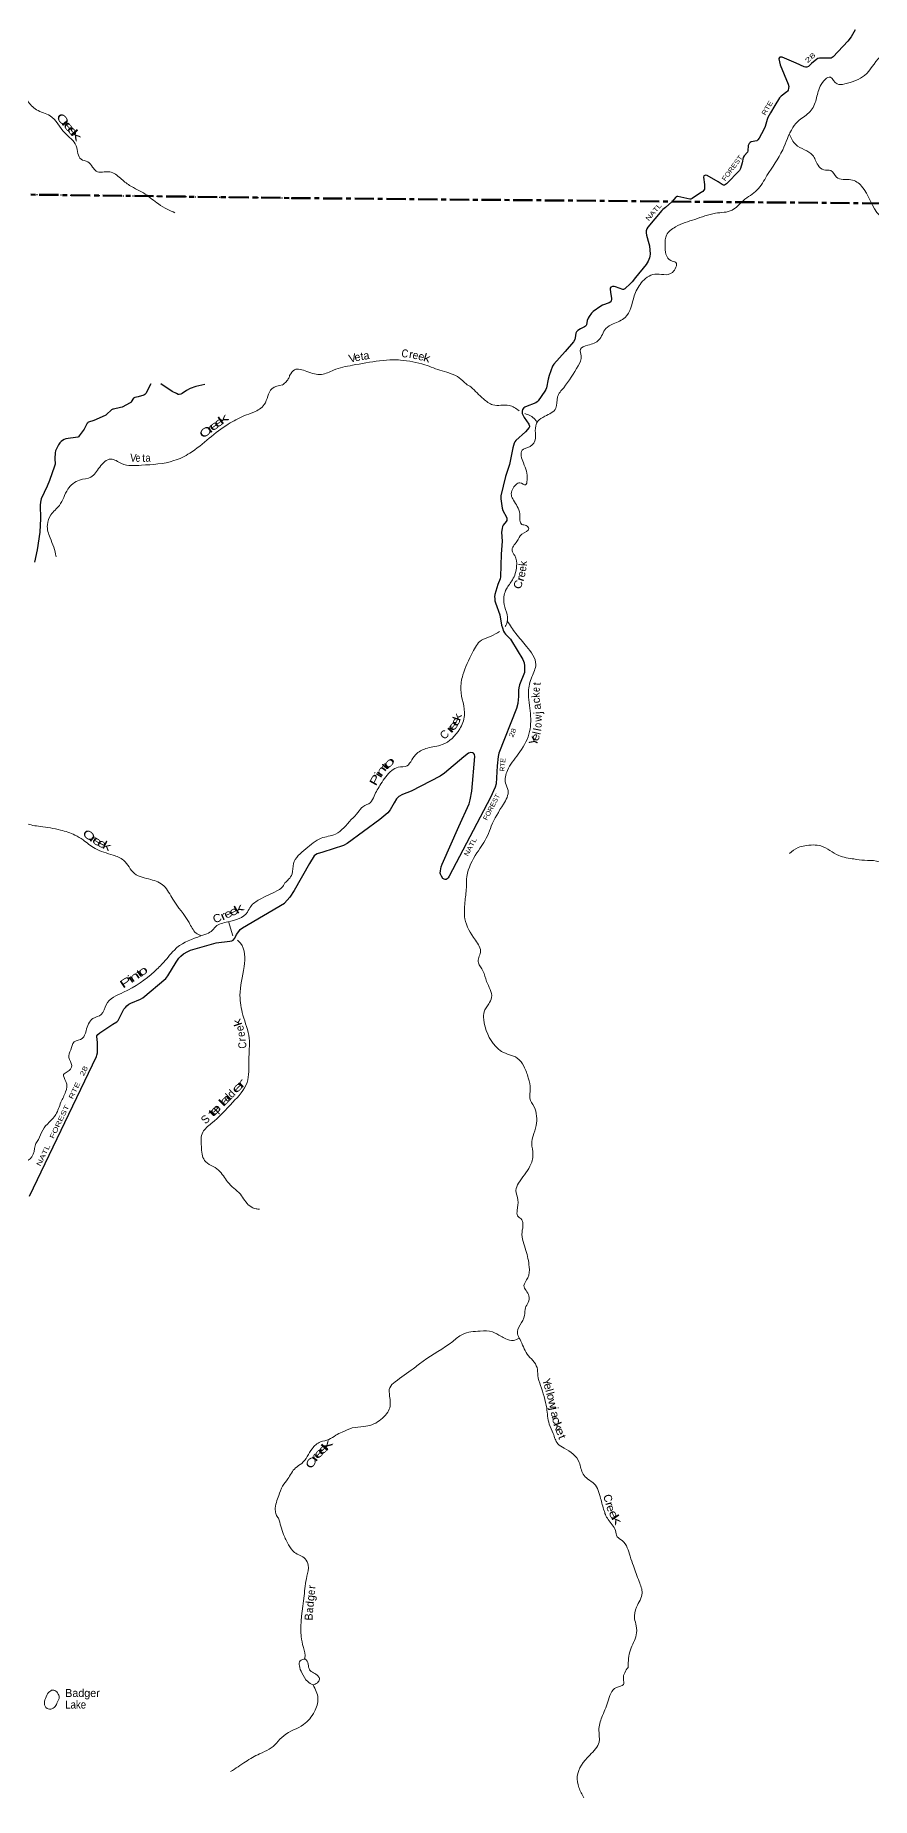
# Model space of a CAD drawing. Header units: feet. Extents: x -254670 to 6, y -549186 to -364975.
# Drawn here: x -227868 to -206975, y -446326 to -402279 of the extents above; entities that cross this region are included whole.
import ezdxf
from ezdxf.enums import TextEntityAlignment as Align

# ---------------------------------------------------------------- set-up
doc = ezdxf.new("R2010")
doc.units = ezdxf.units.FT
doc.header["$LTSCALE"] = 80
doc.linetypes.add('DOTTED', pattern=[1.5, 0.3, -1.2])
doc.linetypes.add('LONG_DASH_SHORT_DASH', pattern=[9.9, 6, -1.2, 1.5, -1.2])
for name, color, linetype, lineweight in [('11', 7, 'LONG_DASH_SHORT_DASH', 60), ('29', 7, 'Continuous', 25), ('39', 7, 'Continuous', 13), ('6', 7, 'DOTTED', 25)]:
    doc.layers.add(name, color=color, linetype=linetype, lineweight=lineweight)
doc.layers.add('30', color=7, linetype='Continuous')
doc.layers.add('41', color=7, linetype='Continuous')

msp = doc.modelspace()

# ---------------------------------------------------------------- linework, layer by layer
at = {"layer": '11'}
for p, q in [((-253108.73, -405930.02), (-221469.26, -406347.65)), ((-221472.06, -406347.62), (-189834, -406634.91))]:
    msp.add_line(p, q, dxfattribs=at)
at = {"layer": '29'}
for points in [[(-207388.92, -402142.11), (-207487.95, -402322.28), (-207574.11, -402427.14), (-207935.85, -402817.77), (-207959.48, -402838.04), (-207990.87, -402849.28), (-208282.47, -402853.8), (-208317.36, -402860.56), (-208345.54, -402876.5), (-208475.92, -402983.83), (-208557.07, -403056.5), (-208596.46, -403076.77), (-208628.24, -403076.93), (-208666.23, -403070.01), (-208862.33, -402978.67), (-209208.67, -402829.03), (-209240.55, -402825.05), (-209267.19, -402829.03), (-209280.7, -402838.04), (-209294.2, -402856.06), (-209295.53, -402868.76), (-209259.42, -403015.58), (-209063.17, -403502.94), (-209048.87, -403556.49), (-209051.12, -403603.78), (-209062.37, -403653.33), (-209079.25, -403675.86), (-209097.26, -403693.87), (-209234.55, -403797.47), (-209275.42, -403842.44), (-209394.95, -404034.16), (-209504.65, -404214.13), (-209536.16, -404277.19), (-209566.54, -404331.24), (-209585.18, -404381.87), (-209634.03, -404558.11), (-209667.83, -404635.29), (-209725.23, -404740.03), (-209789.37, -404851.5), (-209816.38, -404889.78), (-209844.5, -404913.69), (-209988.57, -404946.09), (-210015.58, -404959.6), (-210038.73, -404982.36), (-210058.34, -405031.67), (-210067.35, -405164.55), (-210082.22, -405204.81), (-210164.13, -405288.42), (-210186.7, -405330.42), (-210214.87, -405468.69), (-210251.91, -405610.48), (-210258.67, -405628.5), (-210282.09, -405662.84), (-210606.42, -405993.35), (-210631.35, -406011.27), (-210651.43, -406022.63), (-210673.94, -406024.88), (-210709.85, -406010.63), (-210807.48, -405941.59), (-211084.98, -405782.76), (-211115.1, -405777.14), (-211139.86, -405781.65), (-211166.87, -405795.16), (-211178.15, -405822.15), (-211152.7, -406011.03), (-211148.86, -406108.22), (-211154.48, -406126.23), (-211164.8, -406151.44), (-211196.13, -406182.54), (-211278.7, -406232.81), (-211460.59, -406358.21), (-211494.36, -406373.97), (-211503.93, -406376.23), (-211516.28, -406375.4), (-211819.04, -406310.91), (-211833.67, -406309.79), (-211847.17, -406310.91), (-211859.55, -406316.54), (-211865.18, -406322.17), (-211970.1, -406437.94), (-212128.98, -406581.28)], [(-212128.98, -406581.28), (-212192.11, -406634.1), (-212214.85, -406658.75), (-212571.14, -407075.37), (-212593.88, -407117.2), (-212607.38, -407169), (-212611.88, -407220.8), (-212602.19, -407273.83), (-212538.86, -407487.12), (-212526.92, -407543.99), (-212513.42, -407748.94), (-212517.92, -407796.24), (-212529.89, -407840.46), (-212562.94, -407924.61), (-212612.81, -408006.39), (-212879.2, -408331.4), (-212957.95, -408442.62), (-213000.21, -408486.98), (-213138.01, -408618.29), (-213171.77, -408636.3), (-213191.59, -408635.97), (-213377.72, -408562.19)], [(-213377.72, -408562.19), (-213409.23, -408557.48), (-213447.49, -408561.98), (-213488.01, -408577.75), (-213507.06, -408597.27), (-213508.26, -408622.79), (-213502.45, -408695.66), (-213476.59, -408856.45), (-213476.75, -408886.3), (-213483.5, -408915.58), (-213508.26, -408947.11), (-213532.51, -408964.39), (-213698.45, -409025.26), (-213740.1, -409048.46), (-213929.16, -409181.34), (-213977.13, -409225.72), (-214034.95, -409309.71), (-214059.71, -409352.5), (-214082.42, -409407.52), (-214103.6, -409516.91), (-214108.1, -409532.68), (-214120.71, -409549.73), (-214148.61, -409568.71), (-214250.49, -409614.91), (-214312.92, -409661.05), (-214346.68, -409692.58), (-214366.87, -409728.37), (-214380.45, -409836.72), (-214391.7, -409886.27), (-214420.21, -409936.69), (-214629.14, -410185.9), (-214918.39, -410498.87), (-214950.48, -410552.61), (-215028.3, -410782.81), (-215057.84, -410876.91), (-215100.33, -411086.38)], [(-224985.32, -410991.83), (-225107.57, -411231.09), (-225114.67, -411242.14), (-225134.37, -411257.91), (-225156.99, -411272.72), (-225299.96, -411317.8), (-225382.31, -411334.11), (-225399.24, -411343.1), (-225411.85, -411352.57), (-225470.19, -411437.76), (-225484.77, -411453.52), (-225501.17, -411465.76), (-225700.37, -411570.27), (-225739.7, -411582.92), (-225916.77, -411619.96), (-225934.11, -411625.48), (-225946.72, -411630.68), (-225960.12, -411639.68), (-226091.38, -411758), (-226109.51, -411772.2), (-226126.03, -411783.09), (-226402.63, -411903.47), (-226537.56, -411952.05), (-226553.33, -411960.72), (-226566.07, -411970.15), (-226576.19, -411979.66), (-226584.07, -411992.28), (-226647.46, -412126.59), (-226667.63, -412157.93), (-226770.11, -412292.02), (-226789.03, -412310.96), (-226805.69, -412321.48), (-227103.57, -412367.75), (-227145, -412382.51), (-227183.98, -412404.03), (-227224.97, -412435.59), (-227251.77, -412468.72), (-227285.84, -412513.71), (-227341.64, -412613.85), (-227360.56, -412665.92), (-227370.19, -412714.13), (-227381.24, -412854.02), (-227374.75, -412997.21), (-227385.5, -413050.1), (-227513.32, -413409.76), (-227573.12, -413551.49)], [(-223629.34, -411005.05), (-223861.27, -411055.98), (-223997.47, -411106.57), (-224092.5, -411154.65), (-224198.67, -411229.52), (-224230.2, -411248.45), (-224272.72, -411257), (-224296.42, -411254.76), (-224343.71, -411235.83), (-224445.06, -411181.37), (-224732.09, -410994.3)], [(-215100.33, -411086.38), (-215119.37, -411132.67), (-215144.47, -411177.86), (-215306.73, -411415.55), (-215331.83, -411444.01), (-215362.86, -411469.4), (-215621.91, -411562.78), (-215639.64, -411574.57), (-215664.73, -411592.99), (-215694.84, -411629.81), (-215709.9, -411671.66), (-215709.59, -411704.06), (-215704.88, -411730.25), (-215653.18, -411834.86), (-215543.17, -411998.29), (-215526.72, -412044.94), (-215525.05, -412065.03), (-215532.21, -412084.54), (-215623.42, -412187.72), (-215868.02, -412409.45), (-215888.91, -412436.64), (-215908.98, -412475.14), (-215940.13, -412586.96), (-216025.13, -413004.69), (-216118.75, -413308.16), (-216236.86, -413787.47), (-216242.72, -413834.34), (-216243.41, -413865.69), (-216205.92, -414100.49), (-216190.9, -414154.69), (-216096.98, -414325.95), (-216090.49, -414351.58), (-216088.82, -414381.71), (-216092.17, -414403.47), (-216104.21, -414428.03), (-216181.33, -414523.36), (-216197.56, -414557.47), (-216209.27, -414604.34), (-216219.41, -414697.22), (-216208.11, -414921.68), (-216231.97, -415243.92), (-216244.42, -415816.25), (-216255.38, -415860.62), (-216317.13, -416008.18), (-216388.06, -416253.8), (-216394.98, -416310.05), (-216393.3, -416356.92), (-216388.28, -416412.16), (-216374.62, -416466.27), (-216266.2, -416761.88), (-216219.35, -417022.78), (-216200.94, -417086.74), (-216169.16, -417170.44), (-216144.06, -417215.63), (-216124.03, -417244.14), (-215999.62, -417373.66), (-215971.76, -417409.81), (-215691.74, -417875.71), (-215658.93, -417962.2), (-215648.9, -418039.2), (-215645.08, -418152.63), (-215652.24, -418203.24), (-215769.34, -418509.86), (-215790.26, -418586.57), (-215800.96, -418645.73), (-215796.96, -418812.02), (-215802.81, -418881.18), (-215817.87, -418978.26), (-215850.43, -419101.9), (-216286.27, -420220.3), (-216304.71, -420300.9), (-216333.56, -420538.95), (-216353.18, -420983.6), (-216377.92, -421069.29), (-216496.95, -421324.42), (-217532.36, -423296.4), (-217555.15, -423333.77), (-217577.72, -423357.2), (-217607, -423375.62), (-217633.31, -423377.45), (-217658.86, -423370.6), (-217684.79, -423350.51), (-217724.31, -423296.36), (-217748.35, -423243.38), (-217750.87, -423216.6), (-217748.69, -423161.89), (-217730.8, -423064.27), (-217706.71, -422996.08), (-217284.54, -422049.51)], [(-227573.12, -413551.49), (-227718.45, -413864.89), (-227741.05, -413949.5), (-227746.83, -414019.49), (-227739.8, -414351.87), (-227755.37, -414699.84), (-227818.83, -415134.89), (-227885.57, -415445.64)], [(-217284.54, -422049.51), (-217032.74, -421484.95), (-217006.43, -421390.36), (-216966.94, -421167.17), (-216892.62, -420306.64), (-216899.37, -420255.46), (-216926.13, -420218.63), (-216942.86, -420211.93), (-216985.33, -420201.49), (-217043.23, -420218.63), (-217164.58, -420309.75), (-217645.47, -420717.45), (-217756.24, -420794.18), (-218480.6, -421173.04), (-218699.38, -421256.45), (-218788.11, -421305.97), (-218846.59, -421363.58), (-218901.99, -421465), (-219005.51, -421638.1), (-219060.89, -421709.68), (-219258.9, -421881.83), (-220074.49, -422475.05), (-220166.38, -422525.15), (-220682.27, -422693.91), (-220823.93, -422736.18), (-220867.43, -422759.61), (-220899.36, -422789.74), (-221019.6, -422978.75), (-221397.56, -423649.75), (-221511.49, -423817.52), (-221641.71, -423965.77)], [(-228014.31, -431288.47), (-226339.41, -427803.86), (-226326.92, -427769.48), (-226316.5, -427706.59), (-226317.01, -427454.36), (-226329.6, -427297.97), (-226326.92, -427281.96), (-226305.05, -427247.58), (-226257.64, -427207.38), (-225929.02, -426994), (-225833.45, -426931.94), (-225800.65, -426897.56), (-225784.31, -426868.89), (-225652.93, -426621.4), (-225616.38, -426572.55), (-225582.03, -426535.05), (-225532.06, -426494.42), (-225479.54, -426464.86), (-225243.53, -426371.67), (-225182.26, -426338.16), (-224606.24, -425850.41), (-224552.93, -425785.01), (-224351.35, -425441.34), (-224281.21, -425347.49), (-224234.37, -425297.49), (-224165.66, -425234.99), (-224059.54, -425173.16), (-223987.63, -425147.48), (-223350.95, -424959.64), (-223005.38, -424919.34), (-222955.41, -424906.84), (-222927.47, -424890.35), (-222883.57, -424847.46), (-222840.51, -424754.03), (-222786.75, -424675.58), (-222746.15, -424628.7), (-222690.89, -424586.99), (-221641.71, -423965.77)]]:
    msp.add_lwpolyline(points, dxfattribs=at)
at = {"layer": '39'}
msp.add_line((-223038.72, -424429.94), (-222934.47, -424787.21), dxfattribs=at)
for points in [[(-214669.05, -411088.79), (-214306.27, -410536.88), (-214234.72, -410292.48), (-214248.59, -410125.41), (-214066.43, -410025.18), (-213789.42, -409893.97), (-213616.87, -409608.63), (-213432.43, -409488.32), (-213135.05, -409335.25), (-212906.86, -408793.24), (-212731.77, -408467.71), (-212395.36, -408250.8), (-211954.71, -408204.12), (-211867.12, -407961.93), (-211993.02, -407910.07), (-212136.55, -407520.17), (-212101.13, -407273.3), (-211879.42, -407069.01), (-211392.69, -406880.15), (-210880.32, -406727.8), (-210463.39, -406650.66), (-210184.97, -406412.9), (-209835.85, -406145.89), (-209592, -405787.05), (-209199.73, -405144.57), (-208943.15, -404582.82), (-208788.08, -404403.82), (-208513.95, -404186.12), (-208361.25, -403882.42), (-208262.44, -403551.91), (-208004.3, -403327.97), (-207841.78, -403496.93), (-207650.88, -403495.33), (-207151.77, -403282.49), (-206759.73, -402808.92), (-206446.83, -402394.65), (-206518.77, -402212.78), (-206614.35, -401843.6), (-206594.13, -401530.18), (-206682.93, -401255.59), (-206772.99, -400924.69), (-206874.01, -400511.21), (-207006.02, -400161.68), (-207203.61, -399909.84), (-207399.51, -399529.33), (-207342.95, -399355.12), (-206896.71, -399037.05), (-206761.94, -398873.89), (-206585.27, -398429.75), (-206396.33, -398424.1), (-206229.06, -398386.01), (-206189.45, -397974.31), (-206312.89, -397584.67), (-206383.21, -397280.16), (-206233.46, -397199.62), (-205895.13, -397141.58), (-205886.99, -396830.02), (-205830.68, -396370.28), (-205470.85, -396053.13), (-205210.35, -395803.09), (-205123.65, -395476.44), (-205033.83, -395369), (-204814.19, -395321.52), (-204548.37, -395276.63), (-204412.86, -395057.17), (-204510.94, -394876.97), (-204815.74, -394527.26), (-204916.53, -394248.5), (-205102.04, -393538.37), (-205322.8, -393366.66), (-205501.73, -393374.44), (-205598.12, -393218.39), (-205733.14, -392945.23), (-205811.15, -392918.1), (-205901.44, -392908.91), (-206035.52, -392716.19), (-206158.39, -392435.14), (-206425.15, -392399.58), (-206667.97, -392376.39), (-206870.96, -392229.04), (-207072.39, -391963.08), (-207375.6, -391949.18), (-207607.06, -391978.41), (-207867.94, -391802.18), (-208125.5, -391678.26), (-208955.79, -391257.53), (-209484.5, -391126.16), (-209622.11, -391504.44), (-209768.55, -391790.12), (-209965.26, -391775.55), (-210109.23, -391570.64)], [(-229906.07, -401022.9), (-229812.16, -401267.36), (-229663.89, -401434.95), (-229571.39, -401678.06), (-229562.59, -402209.56), (-229526.71, -402461.77), (-229410.87, -402753.59), (-229186.57, -402839.96), (-229032.61, -403027.78), (-228638.47, -403431.06), (-228265.48, -403660.88), (-228062.3, -403915.96), (-227836.42, -404141.24), (-227498.29, -404289.95), (-227128.84, -404720.98), (-226848.25, -405045.82), (-226723.04, -405378.06), (-226558.82, -405441.26), (-226436.12, -405572.18), (-226351.18, -405672.27), (-226008.78, -405692.24), (-225741.41, -405851.82), (-225510.68, -406030.89), (-225119.34, -406248.95), (-224793.02, -406496.08), (-224569.51, -406626.73), (-224379.58, -406718.55)], [(-209030.96, -404759.79), (-208874.48, -405011.97), (-208453.98, -405272.67), (-208316.7, -405527.77), (-208173.55, -405642.19), (-207994.97, -405660.54), (-207856.55, -405829.19), (-207493.68, -405890.09), (-207228.54, -406048.29), (-206772.12, -406783.98), (-206446.82, -406950.97), (-206328.63, -406978.61), (-206025.58, -407004.58), (-205584.99, -407418.35), (-205619.47, -407898.48), (-205733.34, -408152.39), (-205801.11, -408414.94), (-205778.69, -408694.72), (-205830.02, -408929.32), (-205900.63, -409103.36), (-205760.99, -409179.53), (-205365.67, -409369.53), (-205121.84, -409619.95), (-205125.07, -409712.4), (-205294.42, -409907.3), (-205271.57, -410154.91), (-205169.33, -410475.92), (-205183.12, -410759.25), (-205078.11, -410871.18), (-205095.65, -410981.55), (-205127.97, -411177.64)], [(-221514.44, -410784.59), (-221396.32, -410639.91), (-221083.43, -410682.08), (-220718.71, -410755.08), (-220417.92, -410648.31), (-219946.13, -410525.61), (-219267.55, -410415.59), (-218925.61, -410387.76), (-218748.9, -410396.03), (-218137.64, -410514.38), (-217703.67, -410668.69), (-217277.95, -410838.97), (-217107.15, -410989.93), (-216985, -411068.8)], [(-221697.42, -411023.78), (-221621.6, -410959.56), (-221547.22, -410869.11), (-221514.44, -410784.59)], [(-221692.47, -411019.59), (-221956.71, -411114.12), (-222147.88, -411509.93), (-222409.29, -411696.81), (-222656.57, -411793.28), (-223046.62, -411996.25), (-223525.2, -412349.91), (-224007.81, -412723.67), (-224403.89, -412910.57), (-225215.99, -413025.2), (-225714.45, -412981.08), (-225983.73, -412870.62), (-226259.21, -413069.56), (-226476.43, -413322.73), (-226763.9, -413395.1), (-227053.47, -413626.18), (-227266.76, -414028.02), (-227479.95, -414265.12), (-227566.52, -414512.25), (-227498.36, -414839.71), (-227406.03, -415070.74), (-227347.87, -415309.8)], [(-216985, -411068.8), (-216672.17, -411365.97), (-216437.51, -411517.1), (-216034.17, -411531.67), (-215780.87, -411661.32)], [(-214669.05, -411088.79), (-214821.9, -411317.94), (-214864.29, -411599.46), (-215143.41, -411802.25), (-215314.09, -411924.73), (-215378.52, -412163.99), (-215374.68, -412357.07), (-215507.31, -412556.02), (-215708.07, -412650.3), (-215676.24, -412968.12), (-215582.31, -413394.61), (-215622.55, -413513.22), (-215760.97, -413464.78), (-215861.35, -413510.92), (-215975.97, -413770.23), (-215925.91, -413899.01), (-215767.69, -414239.1), (-215713.74, -414504.64), (-215605.4, -414534.94), (-215541.25, -414605.41), (-215711.95, -414745.99), (-215838.54, -414926.85), (-215959.15, -415162.01), (-215893.04, -415282.77), (-215845.12, -415552.33), (-215949.77, -415888.08), (-216100.48, -416117.17), (-216164.99, -416442.91), (-216081.15, -416939.79), (-216129.43, -417054.76)], [(-215639.48, -411732.89), (-215384.29, -411880.4), (-215338.2, -411950.25)], [(-216078.52, -416916.77), (-215864.68, -417231.68), (-215596.06, -417551.79), (-215365.69, -418002.58), (-215466.31, -418316.21), (-215550.92, -418684.16), (-215499.24, -419233.29), (-215537.82, -419742.08), (-215805.17, -420244.56), (-216076.45, -420654.52), (-216120.88, -420968.22), (-216058.83, -421153.32), (-216175.53, -421493.08), (-216477.03, -422041.78), (-216575.59, -422289.04), (-216834.83, -422711.08), (-217086.21, -423302.07), (-217100.51, -423581.61), (-217136.96, -423951.63), (-217137.32, -424357.9), (-216874.92, -424897.23), (-216746.76, -425199.07), (-216791.02, -425327.73), (-216799.17, -425458.45), (-216684.96, -425661.72), (-216594.89, -425925.3), (-216468.83, -426329.71), (-216543.22, -426488.51), (-216657.78, -426681.45), (-216665.98, -426876.52), (-216367.58, -427550.65), (-216219.19, -427677.53), (-215828.02, -427840.92), (-215663.65, -428046.26), (-215553.54, -428338.03), (-215503.62, -428613.62), (-215513.86, -428842.89), (-215409.7, -429058.22), (-215359.95, -429528.9), (-215432.43, -429786.25), (-215464.7, -429971.25), (-215436.86, -430250.84), (-215513.38, -430544.39), (-215794.7, -430966.4), (-215861.09, -431151.35), (-215813.14, -431386.72), (-215829.42, -431646.15), (-215821.52, -431780.91), (-215735.3, -431859.45), (-215687.24, -431978.18), (-215709.51, -432195.36), (-215613.59, -432648), (-215531.68, -433058.39), (-215566.04, -433335.9), (-215662.54, -433524.84), (-215536.34, -433784.44), (-215556.56, -433951.34), (-215624.91, -434079.98), (-215647.15, -434275.04), (-215822.15, -434731.37), (-215760.07, -434872.24), (-215579.79, -435238.5), (-215335.26, -435574.67), (-215313.37, -435773.81), (-215247.37, -436023.28), (-215093.35, -436588.62), (-215029.5, -436988.93), (-214931.38, -437224.36), (-214815.21, -437479.93), (-214654.77, -437588.73), (-214279.83, -437945.17), (-214183.77, -438238.93), (-214065.48, -438361.76), (-213907.05, -438480.61), (-213746.84, -438844.84), (-213660.82, -439152.66), (-213628.79, -439243.2), (-213558.68, -439374.02), (-213378.31, -439645.75), (-213330.29, -439802.69), (-213203.95, -439903.4), (-213009.65, -440291.8), (-212925.58, -440531.24), (-212785.46, -440923.6), (-212709.46, -441211.3), (-212850.24, -441561.08), (-212896.66, -441850.64), (-212856.68, -442029.69), (-212856.89, -442256.95), (-213003.71, -442628.85), (-213062.3, -443067.23)], [(-216272.37, -417177.9), (-216482.82, -417297.3), (-216725.73, -417399.57), (-216944.74, -417700.99), (-217188.06, -418265.85), (-217238.55, -418627.81), (-217150.84, -419281.56), (-217267.53, -419615.28), (-217705.35, -420006.94), (-218074.67, -420094.98), (-218337.68, -420227.4), (-218464.25, -420390.16), (-218582.78, -420536.83), (-218805.56, -420570.75), (-218962.16, -420653.02), (-219235.38, -420990.57), (-219404.22, -421294.06), (-219496.67, -421452.84), (-219687.41, -421559.2), (-219807.94, -421701.85), (-219974.66, -421880.64), (-220372.32, -422244.19), (-220727.61, -422346.33), (-221109.13, -422611.35), (-221418.5, -422981.04), (-221454.85, -423238.43), (-221539.26, -423373.08), (-221636.8, -423464.66)], [(-201707.69, -420960.01), (-201921.08, -420959.35), (-202190.01, -420989.19), (-202495.19, -421155.75), (-203039.25, -421406.49), (-203850.35, -421825.85), (-204115.5, -422117.15), (-204350.55, -422404.47), (-204609.54, -422540.92), (-205239.81, -422703.06), (-205619.22, -422859.48), (-206022.71, -423003.79), (-206540.48, -423029.31), (-206859.45, -422916.29), (-207158.44, -422897.83), (-207419.29, -422865.33), (-207800.49, -422776.37), (-208243.77, -422540.52), (-208645.12, -422534), (-208811.72, -422578.04), (-209030.59, -422726.61)], [(-233592.94, -422523.2), (-233462.15, -422270.04), (-233194.74, -422125.35), (-232919.39, -422161.47), (-232766.65, -422207.65), (-232668.16, -422191.57), (-232523.4, -422127.26), (-232459.04, -422064.97), (-232272.11, -422056.9), (-232032.84, -421910.21), (-231769.57, -421982.49), (-231514.3, -421998.53), (-231244.88, -421845.8), (-231128.28, -421809.62), (-230905.23, -421916.07), (-230649.88, -421775.39), (-230466.89, -421642.77), (-230257.9, -421725.11), (-229936.31, -421753.19), (-229260.96, -421779.21), (-229076.11, -421895.7), (-228849.05, -422024.25), (-228503.24, -421873.52), (-228334.4, -421863.45), (-228105.32, -421969.89), (-227743.56, -422052.21), (-227237.09, -422142.54), (-226877.37, -422267.05), (-226674.42, -422389.57), (-226375.05, -422600.47), (-225922.89, -422769.16), (-225663.67, -422895.7), (-225388.48, -423227.15), (-224982.55, -423377.76), (-224657.01, -423536.43), (-224434.09, -423871.91), (-224024.37, -424454.47), (-223851.65, -424717.63), (-223729.08, -424785.92)], [(-223729.08, -424785.92), (-223538.09, -424715.57), (-223425.48, -424627.16), (-223367.15, -424556.83), (-223057.55, -424438.25), (-222568.98, -424191.07), (-222484.48, -424050.42), (-222269.31, -423877.61), (-221837.04, -423664.59), (-221708.35, -423578.18), (-221636.8, -423464.66)], [(-223729.08, -424785.92), (-224328.23, -425081.33), (-224513.25, -425272.22), (-224658.07, -425441), (-224889.35, -425674.09), (-225661.48, -426194.54), (-226097.83, -426508.02), (-226218.56, -426751.13), (-226427.66, -426853.62), (-226600.69, -427159.02), (-226693.26, -427349.9), (-226894.31, -427438.32), (-226982.85, -427631.21), (-227029.19, -427830.11), (-226958.95, -428024.97), (-227069.59, -428187.72), (-227160.08, -428250.02), (-227101.88, -428426.8), (-227110.07, -428683.96), (-227226.79, -428945.16), (-227355.6, -429252.56), (-227681.44, -429638.34), (-227790.11, -429875.43), (-227852.47, -429971.87), (-227884.71, -430104.47), (-227999.42, -430359.64), (-228180.39, -430484.22), (-228236.75, -430628.88), (-228369.51, -430805.7), (-228538.43, -430950.37), (-228715.41, -431135.23), (-228860.22, -431300), (-229143.72, -431448.71), (-229190.01, -431555.19), (-229236.43, -431900.76), (-229306.97, -432242.3), (-229401.56, -432461.3), (-229548.41, -432676.29), (-229645.04, -432945.52), (-229723.62, -433283.05), (-229934.86, -433620.6), (-230218.33, -433725.11), (-230534.05, -434008.43), (-231077.09, -434615.25), (-231163.67, -434872.42), (-231320.59, -435125.58), (-231415.1, -435207.96)], [(-222820.34, -424892.74), (-222742.27, -424970.6), (-222652.14, -425553.21), (-222755.06, -426276.48), (-222680.96, -426766.68), (-222526.51, -427341.24), (-222534.85, -427885.69), (-222577.37, -428454.26), (-222933.42, -428944.51), (-223472.39, -429476.99), (-223685.58, -429694), (-223719.94, -430049.61), (-223639.74, -430397.16), (-223288.12, -430642.21), (-223063.16, -430937.5), (-222745.75, -431244.84), (-222512.75, -431536.12), (-222354, -431608.42), (-222265.57, -431618.45)], [(-215777.4, -434836.36), (-215926.65, -434896.17), (-216117.25, -434855.71), (-216237.6, -434793.22), (-216448.22, -434684.35), (-216753.22, -434663.87), (-217198.8, -434747.8), (-217441.77, -434920.47), (-218178.69, -435414.33), (-218425.69, -435603.09), (-218881.52, -435932.37), (-219012.09, -436079.03), (-219016.29, -436288.2), (-219024.61, -436616.02), (-219121.06, -436762.72), (-219458.41, -437003.65), (-219667.16, -437047.65), (-219950.14, -437085.52), (-220205.1, -437191.8), (-220363.7, -437266.02), (-220534.37, -437374.42), (-220745.13, -437434.5), (-220949.97, -437603.19), (-221213.18, -437970.93), (-221365.8, -438081.36), (-221560.7, -438358.67), (-221691.3, -438537.51), (-221784.59, -438773.99)], [(-221784.39, -438773.42), (-221844.37, -438944.57), (-221873.77, -439132.21), (-221847.7, -439248.73), (-221826.6, -439300.19), (-221791.05, -439335.75)], [(-221791.05, -439335.75), (-221664.28, -439744.28), (-221544.11, -440003.87), (-221389.76, -440195.13), (-221127.02, -440356.34), (-221050.91, -440515.32), (-221083.26, -440790.82), (-221153.94, -441281.47), (-221225.08, -442293.03), (-221171.14, -442568.63), (-221133.46, -442833.37), (-221141.13, -442856.43)], [(-220931.17, -443506.16), (-221063.54, -443423.53), (-221209.84, -443206.14), (-221271.89, -443027.07), (-221249.71, -442906.42), (-221129.27, -442864.33), (-221053.12, -442985.1), (-221015.12, -443129.95), (-220920.86, -443200.46), (-220804.55, -443285.07), (-220768.5, -443361.55), (-220822.76, -443451.98), (-220931.17, -443506.16)], [(-213062.3, -443067.23), (-213178.95, -443354.69), (-213179.08, -443497.49), (-213349.71, -443567.67), (-213566.77, -443931.44), (-213715.61, -444313.39), (-213790.15, -444637.11), (-213784.4, -444934.77), (-214019.48, -445262.32), (-214328.99, -445792.9), (-214291.11, -446068.49), (-214164.92, -446326.08)], [(-220929.23, -443505.19), (-220807.05, -443842.18), (-220895.65, -444173.92), (-221166.85, -444495.39), (-221662.77, -444776.36), (-221842.27, -444965.79)], [(-227319.54, -443948.7), (-227269.21, -443814.08), (-227313.37, -443707.61), (-227407.8, -443635.3), (-227506.31, -443667.46), (-227598.85, -443804.09), (-227641.15, -443962.81), (-227574.89, -444095.39), (-227450.27, -444101.4), (-227353.75, -444019.02), (-227331.61, -443978.83), (-227319.54, -443948.7)], [(-222988.93, -445673.82), (-222614.93, -445426.65), (-222267.09, -445227.7), (-222021.8, -445109.13), (-221842.17, -444965.71)]]:
    msp.add_spline(points, degree=3, dxfattribs=at)
at = {"layer": '6'}
msp.add_lwpolyline([(-221453.72, -406356.26), (-250147.31, -405968.68), (-253108.73, -405930.02)], dxfattribs=at)

# ---------------------------------------------------------------- texts
at = {"layer": '30'}
for s, rotation, width, p in [('28', 41.845, 1.6, (-208578.68, -402981.88)), ('RTE', 58.636, 1.2, (-209634.73, -404292.1)), ('FOREST', 53.541, 1.15, (-210633.85, -405934.79)), ('NATL', 49.463, 1.25, (-212544.36, -406930.26)), ('28', 68.709, 1.25, (-215932.01, -419835.85)), ('FOREST', 62.298, 1.1, (-216585.29, -421911.35)), ('NATL', 62.298, 1.2, (-217061.49, -422808.34)), ('NATL   FOREST   RTE   28', 64.328, 1.4, (-227738.83, -430553.75))]:
    msp.add_text(s, height=120, rotation=rotation, dxfattribs=dict(at, width=width)).set_placement(p)
msp.add_text('RTE', height=120, rotation=84.473, dxfattribs=at).set_placement((-216152.59, -420683.05))
at = {"layer": '41'}
for s, rotation, width, p in [('C', 310.637, 1.6, (-227262.39, -404441.98)), ('r', 310.564, 2.05, (-227170.8, -404547.83)), ('e', 310.564, 1.85, (-227094.87, -404633.96)), ('e', 310.819, 1.85, (-227005.95, -404736.65)), ('k', 310.819, 2.1, (-226921.87, -404839.14)), ('V', 13.679, 1.05, (-219922.25, -410441.74)), ('C', 352.807, 0.85, (-218648.47, -410329.15)), ('r', 350.206, 1.05, (-218497.38, -410349.84)), ('e', 350.206, 0.95, (-218385.46, -410370.39)), ('k', 343.925, 1.25, (-218112.86, -410437.97)), ('e', 35.927, 1.7, (-223227.3, -412028.38)), ('k', 35.927, 1.9, (-223117.65, -411948.91)), ('C', 37.829, 1.55, (-223560.21, -412275.8)), ('r', 37.001, 1.9, (-223440.23, -412185.71)), ('e', 37.001, 1.7, (-223342.22, -412111.82)), ('V', 354.871, 0.9, (-225429.02, -412937.29)), ('e', 359.244, 0.75, (-225303.92, -412939.99)), ('a', 2.66, 0.85, (-225048.19, -412937.11)), ('r', 72.197, 1.3, (-215660.07, -415887.96)), ('k', 86.309, 0.95, (-215585.9, -415484.85)), ('e', 83.592, 0.85, (-215605.05, -415623.29)), ('C', 70.173, 1.1, (-215716.69, -416040.49)), ('k', 93.703, 0.95, (-215270.3, -418762.22)), ('e', 85.7, 0.8, (-215266.62, -418636.32)), ('c', 99.098, 1.05, (-215262.42, -418891.96)), ('k', 71.68, 1.3, (-217231.27, -419346.34)), ('e', 60.04, 1.5, (-217281.47, -419472.74)), ('j', 94.039, 1.05, (-215217.98, -419205.02)), ('w', 90.813, 0.9, (-215217.18, -419342.73)), ('r', 48.53, 2.1, (-217423.64, -419672.68)), ('e', 51.994, 1.75, (-217350.84, -419586.99)), ('e', 69.982, 1.2, (-215284.12, -419853.37)), ('o', 84.942, 0.8, (-215221.2, -419532.12)), ('Y', 64.337, 1.25, (-215322.65, -419962.15)), ('n', 55.462, 1.75, (-219152.15, -420719.92)), ('t', 51.235, 1.75, (-219052.33, -420610.31)), ('o', 44.159, 2, (-218968.7, -420530.78)), ('P', 60.853, 1.55, (-219296.41, -420935.75)), ('i', 57.774, 1.35, (-219219.19, -420816.71)), ('C', 323.844, 1.5, (-226593.04, -422347.45)), ('r', 323.844, 1.9, (-226468.76, -422436.65)), ('e', 327.909, 1.55, (-226370.08, -422503.13)), ('e', 333.158, 1.4, (-226246.83, -422566.62)), ('k', 335.314, 1.5, (-226118.57, -422628.1)), ('e', 24.259, 1.3, (-223014.43, -424323.55)), ('e', 27.311, 1.4, (-222874.05, -424259.01)), ('k', 31.479, 1.75, (-222734.2, -424188.33)), ('C', 19.811, 1.1, (-223291.79, -424437.94)), ('r', 24.259, 1.45, (-223134.25, -424376.35)), ('P', 33.396, 1.7, (-225552.77, -426027.05)), ('i', 33.396, 1.4, (-225435.74, -425949.9)), ('n', 33.371, 1.7, (-225340.94, -425886.73)), ('t', 33.371, 1.5, (-225217.04, -425804.96)), ('o', 33.371, 1.6, (-225130.48, -425746.49)), ('k', 108.243, 1.3, (-222724.26, -426923.96)), ('e', 97.835, 0.9, (-222635.24, -427232.44)), ('C', 95.663, 0.85, (-222597.3, -427510.26)), ('e', 45.795, 2, (-222749.22, -428636.34)), ('r', 46.783, 2.2, (-222653.32, -428540.78)), ('e', 44.618, 2.05, (-223311.09, -429205.45)), ('l', 44.688, 1.85, (-223133.47, -429029.87)), ('a', 44.688, 2.15, (-223052.86, -428950.13)), ('t', 44.618, 2, (-223387.32, -429280.65)), ('e', 285.242, 1.1, (-215151.79, -436069.76)), ('o', 285.237, 1.05, (-215075.82, -436330.8)), ('w', 285.237, 1.2, (-215032.17, -436508.87)), ('j', 280.468, 1.2, (-215004.16, -436616.88)), ('a', 284.467, 1.15, (-214979.06, -436772.8)), ('c', 289.07, 1.35, (-214942.2, -436922.24)), ('k', 291.7, 1.4, (-214900.09, -437070.09)), ('k', 47.599, 2.15, (-220511.48, -437579.75)), ('e', 293.55, 1.3, (-214846.84, -437210.53)), ('t', 292.756, 1.15, (-214798.03, -437346.57)), ('C', 57.76, 1.4, (-220896.92, -438010.73)), ('r', 55.045, 1.85, (-220809.13, -437879.79)), ('e', 47.07, 1.95, (-220715.44, -437777.57)), ('e', 43.865, 2, (-220614.76, -437680.03)), ('r', 285.815, 1.2, (-213617.3, -439012.76)), ('e', 285.815, 1.1, (-213587.48, -439119.34)), ('e', 296.46, 1.4, (-213508.77, -439289.12)), ('k', 303.256, 1.8, (-213430.36, -439427.71)), ('e', 83.854, 0.85, (-220882.78, -441202.09)), ('a', 85.203, 0.9, (-220927.26, -441648.4))]:
    msp.add_text(s, height=200, rotation=rotation, dxfattribs=dict(at, width=width)).set_placement(p, align=Align.CENTER)
for s, rotation, p in [('e', 11.022, (-219804.59, -410416.54)), ('t', 9.363, (-219690.35, -410397.31)), ('a', 9.363, (-219582.12, -410378.72)), ('e', 346.814, (-218245.59, -410400.86)), ('t', 2.66, (-225157.82, -412942.41)), ('e', 77.228, (-215632.19, -415767.21)), ('t', 85.115, (-215244.55, -418496.37)), ('a', 98.197, (-215238.66, -419046.05)), ('C', 43.868, (-217580.71, -419826.19)), ('l', 76.796, (-215249.09, -419740.87)), ('l', 78.877, (-215228.92, -419651.07)), ('e', 103.243, (-222664.59, -427076.26)), ('r', 92.448, (-222612.84, -427375.23)), ('d', 44.688, (-223007.72, -428905.47)), ('d', 44.892, (-222905.17, -428801.26)), ('S', 44.18, (-223551.11, -429441.93)), ('p', 44.618, (-223271.88, -429166.75)), ('Y', 284.91, (-215183.84, -435960.92)), ('l', 285.242, (-215124.26, -436170.79)), ('l', 285.242, (-215103.56, -436246.77)), ('C', 285.411, (-213657.77, -438866.91)), ('g', 84.218, (-220897.66, -441341.89)), ('r', 83.854, (-220868.45, -441069.01)), ('B', 86.866, (-220939.24, -441812.82)), ('d', 84.218, (-220913.37, -441497.02))]:
    msp.add_text(s, height=200, rotation=rotation, dxfattribs=at).set_placement(p, align=Align.CENTER)
at = {"layer": '41', "width": 0.9}
msp.add_text('Lake', height=200, dxfattribs=at).set_placement((-227119.9, -444096.99))
at = {"layer": '41'}
msp.add_text('Badger', height=200, dxfattribs=at).set_placement((-227119.9, -443808.05))

doc.saveas('drawing.dxf')
